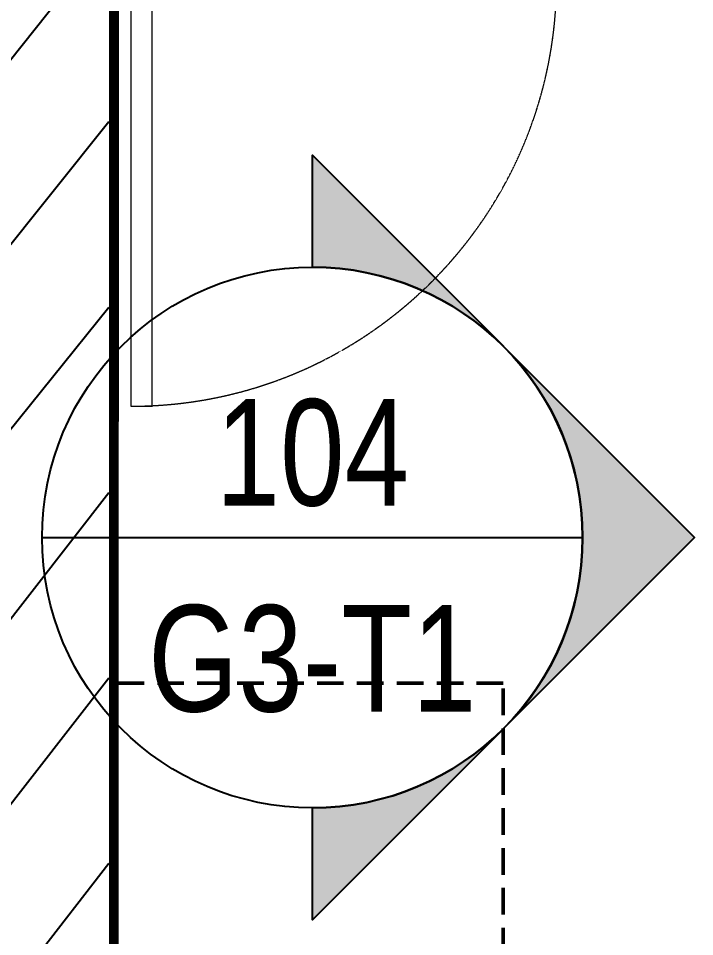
# Model space of a CAD drawing. Header units: centimetres. Extents: x -6122352 to 7132207, y -1694241 to 1947892.
# Drawn here: x 128760 to 130349, y -97317 to -95160 of the extents above; entities that cross this region are included whole.
import ezdxf
from ezdxf.enums import TextEntityAlignment as Align
from ezdxf.xclip import XClip

# ---------------------------------------------------------------- set-up
doc = ezdxf.new("R2010")
doc.units = ezdxf.units.CM
doc.header["$MEASUREMENT"] = 0
doc.header["$XCLIPFRAME"] = 2
for name, pattern in [('23585-XR-AR-END-GROUND FLOOR$0$XR-END-GROUND FLOOR PLAN$0$HIDDEN2', [0.1875, 0.125, -0.0625]), ('DASHED2', [0.375, 0.25, -0.125]), ('XR-AR-END-SETTING OUT PLAN$0$23261-XR-AR-SI-GF$0$HIDDEN', [0.375, 0.25, -0.125]), ('XR-AR-END-SETTING OUT PLAN$0$23585-XR-AR-END-GROUND FLOOR$0$XR-END-GROUND FLOOR PLAN$0$HIDDEN2', [0.1875, 0.125, -0.0625])]:
    doc.linetypes.add(name, pattern=pattern)
for name, color, linetype in [('00-MI-DIM', 7, 'Continuous'), ('23585-XR-AR-BOUNDARY WALLS AND SETBACKS$0$setback', 7, 'XR-AR-END-SETTING OUT PLAN$0$23261-XR-AR-SI-GF$0$HIDDEN'), ('@MI-REF LAYER', 7, 'Continuous'), ('B_TH_4', 7, 'Continuous')]:
    doc.layers.add(name, color=color, linetype=linetype)
for name, color, linetype, lineweight in [('23585-XR-AR-END-GROUND FLOOR$0$A-LOVR-PLAN', 251, 'Continuous', 9), ('@ Foundations', 4, 'DASHED2', 50), ('A-ANNO-TEXT', 3, 'Continuous', 25), ('XR-AR-END-SETTING OUT PLAN$0$23585-XR-AR-END-GROUND FLOOR$0$A-GLAZ-SILL', 8, 'Continuous', 5), ('XR-AR-END-SETTING OUT PLAN$0$23585-XR-AR-END-GROUND FLOOR$0$A-GLAZ-WNDO', 232, 'Continuous', 9), ('XR-AR-END-SETTING OUT PLAN$0$23585-XR-AR-END-GROUND FLOOR$0$A-LOVR-PLAN', 111, 'Continuous', 9), ('XR-AR-END-SETTING OUT PLAN$0$23585-XR-AR-END-GROUND FLOOR$0$A-WALL', 7, 'Continuous', 30)]:
    doc.layers.add(name, color=color, linetype=linetype, lineweight=lineweight)
doc.styles.add('Arial Narrow', font='ARIALN.TTF', dxfattribs={"width": 0.95, "height": 500})

# ---------------------------------------------------------------- blocks, each defined once
blk = doc.blocks.new('23585-XR-AR-BOUNDARY WALLS AND SETBACKS')
at = {"layer": '23585-XR-AR-BOUNDARY WALLS AND SETBACKS$0$setback', "ltscale": 40, "const_width": 0.05}
blk.add_lwpolyline([(496532.0673623674, 2768893.95391039), (496532.1686264705, 2768894.064425312), (496536.2220017799, 2768898.488198366), (496540.2756266847, 2768902.912025546), (496544.3290017809, 2768907.335798366), (496548.382401789, 2768911.759598364), (496552.4358017773, 2768916.183398364), (496556.5893923498, 2768920.716433185), (496542.2115776765, 2768933.889312271), (496538.0586421989, 2768929.356943275), (496534.0052491076, 2768924.933150815), (496529.9518491079, 2768920.509350816), (496525.8982013824, 2768916.085698731), (496521.844849108, 2768911.661950815), (496517.6903034673, 2768907.127653947), (496532.0673623674, 2768893.95391039)], dxfattribs=at)
blk = doc.blocks.new('A$C9d9485f6')
at = {"layer": 'A-ANNO-TEXT', "rotation": 312.4881850805905}
blk.add_blockref('23585-XR-AR-BOUNDARY WALLS AND SETBACKS', (-2377088.534775567, -1504219.252137818), dxfattribs=at)
blk = doc.blocks.new('XR-AR-END-SETTING OUT PLAN$0$23585-XR-AR-END-GROUND FLOOR$0$XR-END-GROUND FLOOR PLAN$0$A$C69996ABC')
at = {"layer": 'XR-AR-END-SETTING OUT PLAN$0$23585-XR-AR-END-GROUND FLOOR$0$A-GLAZ-SILL'}
blk.add_line((0.2499999770720933, 0.9999993968456202), (0.249999977072207, 0.0999993968456252), dxfattribs=at)
at = {"layer": 'XR-AR-END-SETTING OUT PLAN$0$23585-XR-AR-END-GROUND FLOOR$0$A-GLAZ-WNDO'}
for p, q in [((-2.292778056300904e-08, 0.9999993968456202), (-2.292778056300904e-08, 0.9499993968456231)), ((0.2499999770720933, 0.9999993968456202), (-2.292778056300904e-08, 0.9999993968456202)), ((0.1499999770722127, 0.9499993968456231), (0.1499999770722127, 0.9999993968456202)), ((0.1499999770722109, 0.999999396845622), (0.1499999770722127, 0.09999939684562342)), ((-2.292778056300904e-08, 0.9499993968456231), (0.1499999770722127, 0.9499993968456231)), ((-2.292778056300904e-08, 0.9499993968456231), (-2.292778056300904e-08, 0.1499993968456224)), ((0.1499999770722127, 0.1499993968456224), (-2.292778056300904e-08, 0.1499993968456224)), ((-2.292787470992153e-08, 0.09999939684561099), (-2.292787470992153e-08, 0.1499993968456099)), ((0.1499999770722127, 0.0999993968456252), (0.1499999770722127, 0.1499993968456224)), ((0.249999977072207, 0.0999993968456252), (-2.292778056300904e-08, 0.0999993968456252))]:
    blk.add_line(p, q, dxfattribs=at)
blk.add_lwpolyline([(-2.292779299750691e-08, 0.9499993968456231), (-2.292779299750691e-08, 0.1499993968456224), (0.04999997707220416, 0.1499993968456224), (0.04999997707220416, 0.9499993968456231)], close=True, dxfattribs=at)
blk.add_lwpolyline([(0.04999997707215442, 0.0999993968456181), (-2.292784451185526e-08, 0.0999993968456181)], dxfattribs=at)
blk = doc.blocks.new('XR-AR-END-SETTING OUT PLAN$0$23585-XR-AR-END-GROUND FLOOR$0$XR-END-GROUND FLOOR PLAN$0$A$C45491A9B')
blk.add_lwpolyline([(-50, 0), (0, 0), (0, 1000), (-50, 1000)], close=True)
at = {"color": 8, "linetype": 'XR-AR-END-SETTING OUT PLAN$0$23585-XR-AR-END-GROUND FLOOR$0$XR-END-GROUND FLOOR PLAN$0$HIDDEN2'}
blk.add_arc((0, -4.547473508864641e-13), 1000, 90, 180, dxfattribs=at)
blk = doc.blocks.new('23585-XR-AR-END-GROUND FLOOR$0$XR-END-GROUND FLOOR PLAN$0$A$C45491A9B')
blk.add_lwpolyline([(-50, 0), (0, 0), (0, 1000), (-50, 1000)], close=True)
at = {"color": 8, "linetype": '23585-XR-AR-END-GROUND FLOOR$0$XR-END-GROUND FLOOR PLAN$0$HIDDEN2'}
blk.add_arc((0, -4.547473508864641e-13), 1000, 90, 180, dxfattribs=at)
blk = doc.blocks.new('XR-AR-END-SETTING OUT PLAN')
at = {"layer": 'XR-AR-END-SETTING OUT PLAN$0$23585-XR-AR-END-GROUND FLOOR$0$A-WALL', "color": 8}
blk.add_lwpolyline([(3850.106042101979, 10500.01968860626), (5750.107330158353, 10500.00084400177), (5750.107415214181, 10250.00188541412), (4790.107357934117, 10249.9985537529), (4790.107358291745, 10149.99855566025), (4540.107357993722, 10149.99855566025), (4540.10735835135, 10249.9985537529), (3000.102095916867, 10249.99855327606), (3000.102079048753, 11999.99910259247), (3250.104392960668, 11999.99910163879), (3250.104392841458, 11100.02067995071), (3850.106042161584, 11100.02068090439), (3850.10604198277, 10499.99947547913)], dxfattribs=at)
at = {"color": 8, "xscale": 1000.000000000001, "yscale": 1000.000000000001, "zscale": 1000.000000000001}
blk.add_blockref('XR-AR-END-SETTING OUT PLAN$0$23585-XR-AR-END-GROUND FLOOR$0$XR-END-GROUND FLOOR PLAN$0$A$C69996ABC', (3000.101009145379, 11899.99970579147), dxfattribs=at)
at = {"layer": '23585-XR-AR-END-GROUND FLOOR$0$A-LOVR-PLAN'}
blk.add_blockref('23585-XR-AR-END-GROUND FLOOR$0$XR-END-GROUND FLOOR PLAN$0$A$C45491A9B', (2950.044147029549, 10600.00058481902), dxfattribs=at)
at = {"layer": 'XR-AR-END-SETTING OUT PLAN$0$23585-XR-AR-END-GROUND FLOOR$0$A-LOVR-PLAN', "color": 8}
blk.add_blockref('XR-AR-END-SETTING OUT PLAN$0$23585-XR-AR-END-GROUND FLOOR$0$XR-END-GROUND FLOOR PLAN$0$A$C45491A9B', (2950.100967720151, 10600.00058603287), dxfattribs=at)
blk = doc.blocks.new('END UNIT')
at = {"xscale": 0.001, "yscale": 0.001, "zscale": 0.001}
blk.add_blockref('XR-AR-END-SETTING OUT PLAN', (-9.150201729830158, 0), dxfattribs=at)
blk = doc.blocks.new('TH_4')
blk.add_blockref('END UNIT', (495802.3053798428, 2769130.514097063))
blk = doc.blocks.new('A$C780da55d')
at = {"layer": 'B_TH_4', "xscale": 1.000039159572381, "yscale": 1.000039159572381, "zscale": 1.000039159572381}
blk.add_blockref('TH_4', (-495814.0704651335, -2769239.302089663), dxfattribs=at)
blk = doc.blocks.new('23585-XR-AR-MALDIVE-2$0$TH_4')
blk.add_blockref('A$C780da55d', (495794.655359471, 2769130.864096801))
at = {"layer": '@ Foundations', "linetype": 'DASHED2', "ltscale": 0.25}
blk.add_lwpolyline([(495795.2303024774, 2769142.764769025), (495797.3303024773, 2769142.764769025), (495797.3303024773, 2769145.464769024), (495795.2303024774, 2769145.464769024)], close=True, dxfattribs=at)
blk = doc.blocks.new('*U1875')
h = blk.add_hatch(color=94)
edge = h.paths.add_edge_path()
edge.add_line((2.073107351624285e-14, 6.35), (2.604757391419942e-14, 8.98025612106915))
edge.add_line((2.604757391419942e-14, 8.98025612106915), (8.980256121069157, -2.309263891220326e-14))
edge.add_line((8.980256121069157, -2.266361413514196e-14), (-1.4210854715202e-14, -8.980256121069157))
edge.add_line((-1.476770798400783e-14, -8.980256121069157), (-1.396315395812787e-14, -6.35))
edge.add_arc((-4.934941344458703e-16, 1.059254079499799e-29), 6.35, 269.9999999999999, 449.9999999999998)
at = {"color": 94}
blk.add_line((-6.35, -5.639932965095795e-15), (6.35, -1.127986593019159e-14), dxfattribs=at)
for points in [[(2.073107351624285e-14, 6.35), (2.604757391419942e-14, 8.98025612106915), (8.980256121069157, -2.266361413514196e-14), (-1.476770798400783e-14, -8.980256121069157), (-1.396315395812787e-14, -6.35, 0.9999999999999994)], [(4.490128060534564, -4.490128060534602, 0.4142135623730951), (4.490128060534587, 4.490128060534556), (8.980256121069157, -3.50714666583527e-14), (4.49012806053457, -4.490128060534602)]]:
    blk.add_lwpolyline(points, format="xyb", close=True)
blk.add_circle((-1.409983241273949e-15, -5.639932965095795e-15), 6.35, dxfattribs=at)
at = {"style": 'Arial Narrow', "width": 0.95, "flags": 8}
blk.add_attdef('VIEWNUMBER', text='', height=2.5, dxfattribs=at).set_placement((-1.409983241273949e-15, -5.639932965095795e-15), align=Align.BOTTOM_CENTER)
blk.add_attdef('SHEETNUMBER', text='', height=2.5, dxfattribs=at).set_placement((-1.409983241273949e-15, -1.587500000000005), align=Align.TOP_CENTER)

msp = doc.modelspace()

# ---------------------------------------------------------------- block references
at = {"layer": '@MI-REF LAYER', "xscale": 1000, "yscale": 1000, "zscale": 1000}
msp.add_blockref('A$C9d9485f6', (-23958.95045533385, 48155.57226163784), dxfattribs=at)

# ---------------------------------------------------------------- next in the draw order: block references
at = {"layer": '@MI-REF LAYER'}
ref = msp.add_blockref('23585-XR-AR-MALDIVE-2$0$TH_4', (496417964.9591807, 2768957759.234045), dxfattribs=dict(at, xscale=1000, yscale=1000, zscale=1000, rotation=179.9898026793493))
XClip(ref).set_block_clipping_path([(495835.3952632253, 2769130.5143983634), (495835.3955449336, 2769154.454259045), (495832.31072781887, 2769154.454277743), (495826.31069717463, 2769154.4542400045), (495820.3105747942, 2769154.45435022), (495814.30548654683, 2769154.454312696), (495808.3105498841, 2769154.4542752365), (495802.31054505054, 2769154.4543360225), (495793.35712816194, 2769154.454291232), (495793.3583734059, 2769130.514380163)])

# ---------------------------------------------------------------- next in the draw order: linework, layer by layer
at = {"layer": '@MI-REF LAYER', "const_width": 5.000000000000002}
msp.add_lwpolyline([(92675.4538232604, -89964.51177521618), (92671.27349824559, -104238.3423609368), (98921.51899553371, -104239.4547581458), (98921.43785492248, -103938.8251073431), (122722.8712224877, -103943.0612112809), (122722.6830709629, -104243.6908133628), (128972.9285688721, -104244.8032133181), (128976.4423090391, -89970.86702887056), (92675.4538232604, -89964.51177521618)], close=True, dxfattribs=at)

# ---------------------------------------------------------------- next in the draw order: wipeouts: each hides what was drawn before it
msp.add_wipeout([(128972.78564538565, -89970.97193029997), (92671.79725608348, -89964.10626118808), (92671.27349813687, -104238.34236081815), (98921.51899559154, -104239.45475805369), (98921.43785482732, -103938.82510741167), (122722.87122257455, -103943.06121123041), (122722.68307110868, -104243.69081319368), (128972.92857313139, -104244.77546120252)]).dxf.layer = '@MI-REF LAYER'

# ---------------------------------------------------------------- next in the draw order: hatches: boundary and pattern name
at = {"layer": '@MI-REF LAYER'}
h = msp.add_hatch(dxfattribs=at)
h.set_pattern_fill('ANSI31', color=256, scale=1999.999998458916, angle=6.722712845868625)
h.set_pattern_definition([(51.72271284586864, (-2377388365.755942, -1504087993.217153), (-196.2554993275065, 154.8669715833345), [])])
h.paths.add_polyline_path([(122722.8712224877, -103943.0612112809), (122722.6830714242, -104243.690813177), (128972.9285688721, -104244.8032133181), (128972.7856444257, -89970.97758180392), (92671.79715864702, -89964.62232814953), (92669.09752416589, -104238.4531772758), (98917.7768105872, -104239.5814400986), (98902.33546063656, -103927.5114286937)])

# ---------------------------------------------------------------- next in the draw order: block references
at = {"layer": '00-MI-DIM'}
ref = msp.add_blockref('*U1875', (129450.8031741572, -96379.60963754152, 1.183302581301929e-05), dxfattribs=dict(at, xscale=100, yscale=100, zscale=100))
ref.add_attrib('VIEWNUMBER', '104', dxfattribs={"layer": '0', "height": 250, "style": 'Arial Narrow', "width": 0.95}).set_placement((129450.8031741572, -96379.60963754152, 1.183302581301929e-05), align=Align.BOTTOM_CENTER)
ref.add_attrib('SHEETNUMBER', 'G3-T1', dxfattribs={"layer": '0', "height": 250, "style": 'Arial Narrow', "width": 0.95}).set_placement((129450.8031741572, -96538.35963754152, 1.183302581301929e-05), align=Align.TOP_CENTER)

doc.saveas('drawing.dxf')
